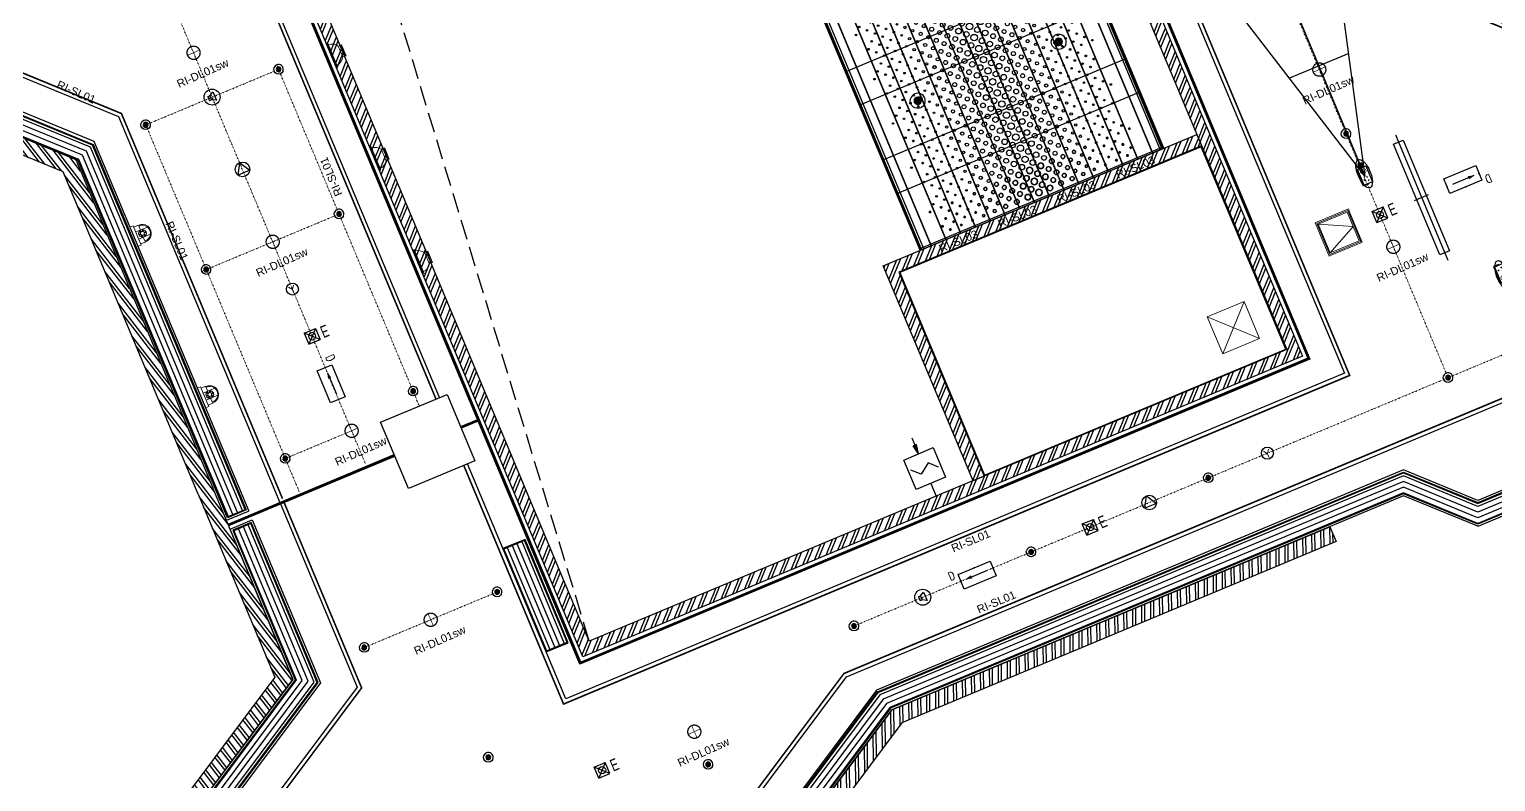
# Model space of a CAD drawing. Header units: millimetres. Extents: x 712803 to 922331, y -1382701 to -1225629.
# Drawn here: x 776381 to 794708, y -1290964 to -1281558 of the extents above; entities that cross this region are included whole.
import ezdxf
from ezdxf.enums import TextEntityAlignment as Align

# ---------------------------------------------------------------- set-up
doc = ezdxf.new("R2010")
doc.units = ezdxf.units.MM
doc.header["$LTSCALE"] = 10
doc.header["$MEASUREMENT"] = 0
for name, pattern in [('ACAD_ISO05W100', [33, 24, -3, 0, -3, 0, -3]), ('ACAD_ISO07W100', [3, 0, -3]), ('CENTER', [50.8, 31.75, -6.35, 6.35, -6.35]), ('DASH', [0.35, 0.25, -0.1])]:
    doc.linetypes.add(name, pattern=pattern)
for name, color, linetype in [('I —平顶—音响设备', 144, 'Continuous'), ('I—平面—消防指示灯、报警器', 10, 'Continuous'), ('I—平顶-投影仪、监控', 62, 'Continuous'), ('I—平顶—喷淋', 21, 'Continuous'), ('I—平顶—填充01(线状)', 8, 'Continuous'), ('I—平顶—暖通', 144, 'Continuous'), ('I—平顶—检修口', 144, 'Continuous'), ('I—平顶—消防指示灯', 62, 'Continuous'), ('I—平顶—消防设施', 10, 'Continuous'), ('I—平顶—灯具', 62, 'Continuous'), ('I—平顶—烟感', 144, 'Continuous'), ('I—平顶—设备定位尺寸标注', 232, 'Continuous'), ('I—平顶—造型', 122, 'Continuous'), ('K-C-CLG', 2, 'Continuous'), ('TSC_lighting', 52, 'Continuous')]:
    doc.layers.add(name, color=color, linetype=linetype)
doc.layers.add('检\\M+18F43\\M+18CFB', color=7, linetype='Continuous', lineweight=0)
doc.layers.add('风口', color=7, linetype='Continuous', lineweight=20)
doc.styles.add('_TEL_DIM', font='SIMPLEX', dxfattribs={"width": 0.8, "height": 3.5, "bigfont": 'HZTXT'})
doc.styles.add('ARIAL', font='arial.ttf')
doc.styles.add('hz', font='Microsoft YaHei.ttf', dxfattribs={"width": 0.8, "height": 5})
doc.styles.add('平顶图图例(客房区A2）$0$HZDX', font='ROMANS.shx', dxfattribs={"width": 0.8, "bigfont": 'hztxt.shx'})
doc.styles.add('平顶图图例(客房区A2）$0$XD2008', font='SIMYOU.TTF', dxfattribs={"width": 0.7})

# ---------------------------------------------------------------- blocks, each defined once
blk = doc.blocks.new('RI-DL01sw')
at = {"layer": 'TSC_lighting', "const_width": 16.5}
blk.add_lwpolyline([(82, 0, 0.414214), (0, 82, 0.414214), (-83, 0, 0.414214), (0, -83, 0.414214)], format="xyb", close=True, dxfattribs=at)
at = {"layer": 'TSC_lighting', "const_width": 8.25}
for points in [[(82, 0), (-83, 0)], [(0, -83), (0, 82)]]:
    blk.add_lwpolyline(points, dxfattribs=at)
at = {"layer": 'TSC_lighting', "style": 'ARIAL'}
blk.add_text('RI-DL01sw', height=100, dxfattribs=at).set_placement((0, -280), align=Align.MIDDLE_CENTER)
blk.add_text('RI-DL01sw', height=100, dxfattribs=at).set_placement((0, -280), align=Align.MIDDLE_CENTER)
blk = doc.blocks.new('背景音乐广播')
at = {"extrusion": (-0.142132, 0.122044, 0.982295)}
for p, q in [((-48, 26, -10), (-47, -30, -3)), ((-48, 26, -10), (-20, 26, -6)), ((-20, 26, -6), (33, 56, -2)), ((-20, 26, -6), (-20, -29, 1)), ((33, 56, -2), (34, -58, 12)), ((-20, -29, 1), (-47, -30, -3)), ((34, -58, 12), (-20, -29, 1))]:
    blk.add_line(p, q, dxfattribs=at)
blk.add_circle((0, 0), 100)
at = {"color": 7, "extrusion": (-0.142132, 0.122044, 0.982295), "style": '_TEL_DIM', "flags": 1}
blk.add_attdef('A', text='', height=0.004, rotation=131.612, dxfattribs=at).set_placement((0, 0), align=Align.MIDDLE_CENTER)
blk = doc.blocks.new('应急照明灯')
at = {"ltscale": 250}
for p, q in [((-150, -150), (-150, 150)), ((-150, 150), (150, 150)), ((150, 150), (-150, -150)), ((150, -150), (-150, 150)), ((150, -150), (150, 150)), ((-150, -150), (150, -150))]:
    blk.add_line(p, q, dxfattribs=at)
blk.add_circle((0, 0), 90, dxfattribs=at)
at = {"style": '平顶图图例(客房区A2）$0$XD2008', "width": 0.7}
blk.add_text('E', height=300, dxfattribs=at).set_placement((338, -143), align=Align.CENTER)
blk = doc.blocks.new('平顶图图例(客房区A2）$0$烟感')
at = {"layer": 'I—平顶—烟感', "linetype": 'Continuous'}
blk.add_circle((0, 0), 2.16, dxfattribs=at)
at = {"layer": 'I—平顶—烟感', "linetype": 'Continuous', "style": '平顶图图例(客房区A2）$0$HZDX'}
blk.add_text('Y', height=2.86, dxfattribs=at).set_placement((-1.14, -1.69))
blk = doc.blocks.new('吸顶扬声器')
for p, q in [((-58, -33), (0, 67)), ((0, 67), (58, -33)), ((58, -33), (-58, -33))]:
    blk.add_line(p, q)
blk.add_circle((0, 0), 67.2)
blk = doc.blocks.new('上下喷1111')
h = blk.add_hatch(color=256)
h.dxf.hatch_style = 1
edge = h.paths.add_edge_path()
edge.add_arc((0, 0), 0.5, 0, 180)
edge.add_arc((0, 0), 0.5, 180, 360)
at = {"elevation": 0}
for points in [[(-1, 0, -1), (1, 0, 0.084041)], [(-1, 0, 1), (1, 0, -0.084041)]]:
    blk.add_lwpolyline(points, format="xyb", dxfattribs=at)
blk.add_lwpolyline([(0.5, 0, 1), (-0.5, 0, 1)], format="xyb", close=True, dxfattribs=at)
blk = doc.blocks.new('SDRFEWR')
for centre, radius in [((-525, 75), 10), ((-450, 0), 10), ((-300, 0), 10), ((-225, 75), 10), ((-150, 0), 10), ((0, 150), 10), ((0, 0), 10), ((-525, -75), 10), ((-450, -150), 10), ((-375, -75), 10), ((-300, -150), 10), ((-225, -75), 10), ((-150, -150), 10), ((-75, -75), 10), ((0, -150), 10), ((-525, -225), 10), ((-525, -375), 10), ((-450, -300), 10), ((-375, -225), 10), ((-375, -375), 10), ((-300, -300), 10), ((-225, -225), 10), ((-225, -375), 10), ((-150, -300), 10), ((-75, -225), 10), ((-75, -375), 10), ((0, -300), 10), ((-525, -525), 15), ((-450, -450), 15), ((-375, -525), 15), ((-300, -450), 15), ((-225, -525), 15), ((-150, -450), 15), ((-75, -525), 15), ((0, -450), 15), ((-525, -675), 20), ((-450, -750), 25), ((-450, -600), 20), ((-375, -675), 20), ((-300, -750), 25), ((-300, -600), 20), ((-225, -675), 20), ((-150, -750), 25), ((-150, -600), 20), ((-75, -675), 20), ((0, -750), 25), ((0, -600), 20), ((-525, -825), 25), ((-450, -900), 30), ((-375, -825), 25), ((-300, -900), 30), ((-225, -825), 25), ((-150, -900), 30), ((-75, -825), 25), ((0, -900), 30), ((-525, -1125), 35), ((-525, -975), 30), ((-450, -1050), 35), ((-375, -1125), 35), ((-375, -975), 30), ((-300, -1050), 35), ((-225, -1125), 35), ((-225, -975), 30), ((-150, -1050), 35), ((-75, -1125), 35), ((-75, -975), 30), ((0, -1050), 35), ((-525, -1275), 35), ((-450, -1200), 40.2), ((-375, -1275), 35), ((-300, -1200), 40.2), ((-225, -1275), 35), ((-150, -1200), 40.2), ((-75, -1275), 35), ((0, -1200), 40.2), ((-525, -1425), 30), ((-450, -1350), 35), ((-375, -1425), 30), ((-300, -1350), 35), ((-225, -1425), 30), ((-150, -1350), 35), ((-75, -1425), 30), ((0, -1350), 35), ((-525, -1575), 25), ((-450, -1500), 30), ((-450, -1650), 25), ((-375, -1575), 25), ((-300, -1500), 30), ((-300, -1650), 25), ((-225, -1575), 25), ((-150, -1500), 30), ((-150, -1650), 25), ((-75, -1575), 25), ((0, -1500), 30), ((0, -1650), 25), ((-525, -1725), 20), ((-450, -1800), 20), ((-375, -1725), 20), ((-300, -1800), 20), ((-225, -1725), 20), ((-150, -1800), 20), ((-75, -1725), 20), ((0, -1800), 20), ((-525, -1875), 15), ((-525, -2025), 10), ((-450, -1950), 15), ((-375, -1875), 15), ((-375, -2025), 10), ((-300, -1950), 15), ((-225, -1875), 15), ((-225, -2025), 10), ((-150, -1950), 15), ((-75, -1875), 15), ((-75, -2025), 10), ((0, -1950), 15), ((-525, -2175), 10), ((-450, -2100), 10), ((-375, -2175), 10), ((-300, -2100), 10), ((-225, -2175), 10), ((-150, -2100), 10), ((-75, -2175), 10), ((0, -2100), 10), ((-525, -2325), 10), ((-450, -2250), 10), ((-375, -2325), 10), ((-300, -2250), 10), ((-225, -2325), 10), ((-150, -2250), 10), ((-75, -2325), 10), ((0, -2250), 10), ((-525, -2475), 10), ((-450, -2400), 10), ((-300, -2400), 10), ((-225, -2475), 10), ((-150, -2400), 10), ((0, -2400), 10), ((0, -2550), 10)]:
    blk.add_circle(centre, radius)
blk = doc.blocks.new('扶梯底部填充')
for p, q in [((-10366, 1650), (20, 1650, 0)), ((-10366, 1630), (20, 1630, 0)), ((20, -1630, 0), (-10366, -1630)), ((20, -1650, 0), (-10366, -1650))]:
    blk.add_line(p, q)
for points in [[(-10346, 1630), (-10346, -1630)], [(-9600, 1630), (-9600, -1630)], [(-8400, 1630), (-8400, -1630)], [(-7200, 1630), (-7200, -1630)], [(-7200, 1630), (-7200, -1630)], [(-7200, 1630), (-7200, -1630)], [(-6000, 1630), (-6000, -1630)], [(-4800, 1630), (-4800, -1630)], [(-3600, 1630), (-3600, -1630)], [(-2400, 1630), (-2400, -1630)], [(-1200, 1630), (-1200, -1630)], [(0, 1630), (0, -1630)]]:
    blk.add_lwpolyline(points)
for centre, radius in [((-10198, 1275, 0), 10), ((-9973, 1350, 0), 10), ((-373, 1350, 0), 10), ((-148, 1275, 0), 10), ((-10273, 1200, 0), 10), ((-10198, 1125, 0), 10), ((-10123, 1200, 0), 10), ((-10048, 1125, 0), 10), ((-9973, 1200, 0), 10), ((-373, 1200, 0), 10), ((-298, 1125, 0), 10), ((-223, 1200, 0), 10), ((-148, 1125, 0), 10), ((-73, 1200, 0), 10), ((-10273, 1050, 0), 10), ((-10198, 975, 0), 10), ((-10123, 1050, 0), 10), ((-10048, 975, 0), 10), ((-9973, 1050, 0), 10), ((-373, 1050, 0), 10), ((-298, 975, 0), 10), ((-223, 1050, 0), 10), ((-148, 975, 0), 10), ((-73, 1050, 0), 10), ((-10273, 750, 0), 15), ((-10273, 900, 0), 10), ((-10198, 825, 0), 10), ((-10123, 750, 0), 15), ((-10123, 900, 0), 10), ((-10048, 825, 0), 10), ((-9973, 750, 0), 15), ((-9973, 900, 0), 10), ((-373, 750, 0), 15), ((-373, 900, 0), 10), ((-298, 825, 0), 10), ((-223, 750, 0), 15), ((-223, 900, 0), 10), ((-148, 825, 0), 10), ((-73, 750, 0), 15), ((-73, 900, 0), 10), ((-10273, 600, 0), 20), ((-10198, 675, 0), 15), ((-10123, 600, 0), 20), ((-10048, 675, 0), 15), ((-9973, 600, 0), 20), ((-373, 600, 0), 20), ((-298, 675, 0), 15), ((-223, 600, 0), 20), ((-148, 675, 0), 15), ((-73, 600, 0), 20), ((-10273, 450, 0), 25), ((-10198, 375, 0), 25), ((-10198, 525, 0), 20), ((-10123, 450, 0), 25), ((-10048, 375, 0), 25), ((-10048, 525, 0), 20), ((-9973, 450, 0), 25), ((-373, 450, 0), 25), ((-298, 375, 0), 25), ((-298, 525, 0), 20), ((-223, 450, 0), 25), ((-148, 375, 0), 25), ((-148, 525, 0), 20), ((-73, 450, 0), 25), ((-10273, 150, 0), 35), ((-10273, 300, 0), 30), ((-10198, 225, 0), 30), ((-10123, 150, 0), 35), ((-10123, 300, 0), 30), ((-10048, 225, 0), 30), ((-9973, 150, 0), 35), ((-9973, 300, 0), 30), ((-373, 150, 0), 35), ((-373, 300, 0), 30), ((-298, 225, 0), 30), ((-223, 150, 0), 35), ((-223, 300, 0), 30), ((-148, 225, 0), 30), ((-73, 150, 0), 35), ((-73, 300, 0), 30), ((-10273, 0, 0), 40.2), ((-10198, 75, 0), 35), ((-10123, 0, 0), 40.2), ((-10048, 75, 0), 35), ((-9973, 0, 0), 40.2), ((-373, 0, 0), 40.2), ((-298, 75, 0), 35), ((-223, 0, 0), 40.2), ((-148, 75, 0), 35), ((-73, 0, 0), 40.2), ((-10273, -150, 0), 35), ((-10198, -75, 0), 35), ((-10123, -150, 0), 35), ((-10048, -75, 0), 35), ((-9973, -150, 0), 35), ((-373, -150, 0), 35), ((-298, -75, 0), 35), ((-223, -150, 0), 35), ((-148, -75, 0), 35), ((-73, -150, 0), 35), ((-10273, -300, 0), 30), ((-10198, -225, 0), 30), ((-10198, -375, 0), 25), ((-10123, -300, 0), 30), ((-10048, -225, 0), 30), ((-10048, -375, 0), 25), ((-9973, -300, 0), 30), ((-373, -300, 0), 30), ((-298, -225, 0), 30), ((-298, -375, 0), 25), ((-223, -300, 0), 30), ((-148, -225, 0), 30), ((-148, -375, 0), 25), ((-73, -300, 0), 30), ((-10273, -450, 0), 25), ((-10198, -525, 0), 20), ((-10123, -450, 0), 25), ((-10048, -525, 0), 20), ((-9973, -450, 0), 25), ((-373, -450, 0), 25), ((-298, -525, 0), 20), ((-223, -450, 0), 25), ((-148, -525, 0), 20), ((-73, -450, 0), 25), ((-10273, -600, 0), 20), ((-10198, -675, 0), 15), ((-10123, -600, 0), 20), ((-10048, -675, 0), 15), ((-9973, -600, 0), 20), ((-373, -600, 0), 20), ((-298, -675, 0), 15), ((-223, -600, 0), 20), ((-148, -675, 0), 15), ((-73, -600, 0), 20), ((-10273, -750, 0), 15), ((-10273, -900, 0), 10), ((-10198, -825, 0), 10), ((-10123, -750, 0), 15), ((-10123, -900, 0), 10), ((-10048, -825, 0), 10), ((-9973, -750, 0), 15), ((-9973, -900, 0), 10), ((-373, -750, 0), 15), ((-373, -900, 0), 10), ((-298, -825, 0), 10), ((-223, -750, 0), 15), ((-223, -900, 0), 10), ((-148, -825, 0), 10), ((-73, -750, 0), 15), ((-73, -900, 0), 10), ((-10273, -1050, 0), 10), ((-10198, -975, 0), 10), ((-10123, -1050, 0), 10), ((-10048, -975, 0), 10), ((-9973, -1050, 0), 10), ((-373, -1050, 0), 10), ((-298, -975, 0), 10), ((-223, -1050, 0), 10), ((-148, -975, 0), 10), ((-73, -1050, 0), 10), ((-10273, -1200, 0), 10), ((-10198, -1125, 0), 10), ((-10198, -1275, 0), 10), ((-10123, -1200, 0), 10), ((-10048, -1125, 0), 10), ((-9973, -1200, 0), 10), ((-373, -1200, 0), 10), ((-298, -1125, 0), 10), ((-223, -1200, 0), 10), ((-148, -1125, 0), 10), ((-148, -1275, 0), 10), ((-73, -1200, 0), 10), ((-9973, -1350, 0), 10), ((-373, -1350, 0), 10)]:
    blk.add_circle(centre, radius)
for p in [(-9373, 1200, 0), (-8773, 1200, 0), (-8173, 1200, 0), (-7573, 1200, 0), (-6973, 1200, 0), (-6373, 1200, 0), (-5773, 1200, 0), (-5173, 1200, 0)]:
    blk.add_blockref('SDRFEWR', p)
at = {"xscale": -0.9999999999999998}
for p in [(-5173, 1200, 0), (-4573, 1200, 0), (-3973, 1200, 0), (-3373, 1200, 0), (-2773, 1200, 0), (-2173, 1200, 0), (-1573, 1200, 0), (-973, 1200, 0)]:
    blk.add_blockref('SDRFEWR', p, dxfattribs=at)
blk = doc.blocks.new('A$Cd42e4ebf')
at = {"lineweight": 0}
for p, q in [((8.81, 7.37), (0, 7.37)), ((0, 7.37), (0, 5.88)), ((8.81, 5.88), (8.81, 7.37)), ((0.59, 5.88), (0.59, 3.81)), ((8.21, 3.81), (8.21, 5.88))]:
    blk.add_line(p, q, dxfattribs=at)
for points in [[(8.81, 5.88), (0, 5.88)], [(0.59, 3.81), (2.79, 3.81)], [(2.79, 5.88), (2.79, 0.56)], [(6.01, 5.88), (6.01, 0.56)], [(8.21, 3.81), (6.01, 3.81)]]:
    blk.add_lwpolyline(points, dxfattribs=at)
for centre, radius in [((4.4, 3.56), 1.65), ((3.34, 2.96), 0.271), ((3.34, 4.19), 0.257), ((4.4, 3.56), 0.804), ((4.4, 4.78), 0.254), ((4.4, 2.35), 0.255), ((5.44, 2.94), 0.269), ((5.46, 4.15), 0.254)]:
    blk.add_circle(centre, radius, dxfattribs=at)
for radius, start, end in [(3.73, 176.09951, 3.90049), (3.4, 175.71085, 4.28915)]:
    blk.add_arc((4.4, 3.56), radius, start, end, dxfattribs=at)
blk = doc.blocks.new('*U1485')
for p, q in [((-100, 81), (152, 81)), ((-100, 15), (-100, 81)), ((-90, 15), (-100, 15)), ((122, 18), (182, 18)), ((122, 5), (182, 5)), ((152, 38), (152, 81))]:
    blk.add_line(p, q)
for points in [[(-90, 71), (122, 71), (122, -41), (-90, -41)], [(122, 38), (182, 38), (182, -8), (122, -8)]]:
    blk.add_lwpolyline(points, close=True)
at = {"const_width": 5.69}
for points in [[(-33, 38, -1), (-28, 38, -1)], [(-56, -8, -1), (-50, -8, -1)], [(-5, -8, 1), (-11, -8, 1)]]:
    blk.add_lwpolyline(points, format="xyb", close=True, dxfattribs=at)
for centre in [(-31, 38), (-53, -8), (-8, -8)]:
    blk.add_arc(centre, 5.69, 0, 180)
blk.add_ellipse((41, 15), major_axis=(-189, 0), ratio=0.414634)
blk.add_point((41, 15))
at = {"layer": 'Defpoints', "color": 6, "linetype": 'ByBlock'}
for p, q in [((0, 0), (2415, 647)), ((1507, -404), (1502, 402)), ((0, 0), (2500, 0)), ((0, 0), (2415, -647))]:
    blk.add_line(p, q, dxfattribs=at)
at = {"style": 'hz', "width": 0.8}
for s, p in [('C', (66, 15)), ('R', (209, -87))]:
    blk.add_text(s, height=79.2, dxfattribs=at).set_placement(p, align=Align.MIDDLE)
blk = doc.blocks.new('SH9-室内半球1080P')
for p, q in [((93, 213), (345, 213)), ((93, 147), (93, 213)), ((345, 170), (345, 213)), ((103, 147), (93, 147)), ((316, 150), (375, 150)), ((316, 137), (375, 137))]:
    blk.add_line(p, q)
for points in [[(103, 203), (316, 203), (316, 90), (103, 90)], [(316, 170), (375, 170), (375, 123), (316, 123)]]:
    blk.add_lwpolyline(points, close=True)
at = {"const_width": 5.69}
for points in [[(137, 124, -1), (143, 124, -1)], [(160, 169, -1), (166, 169, -1)], [(189, 124, 1), (183, 124, 1)]]:
    blk.add_lwpolyline(points, format="xyb", close=True, dxfattribs=at)
for centre in [(140, 124), (163, 169), (186, 124)]:
    blk.add_arc(centre, 5.69, 0, 180)
blk.add_ellipse((234, 147), major_axis=(-189, 0), ratio=0.414634)
at = {"layer": 'Defpoints', "linetype": 'ByBlock'}
for p, q in [((197, 147), (2611, 794)), ((1697, -255), (1697, 549)), ((197, 147), (2697, 147)), ((197, 147), (2611, -500))]:
    blk.add_line(p, q, dxfattribs=at)
at = {"style": 'hz', "width": 0.8}
blk.add_text('C', height=79.2, dxfattribs=at).set_placement((259, 146), align=Align.MIDDLE)
blk = doc.blocks.new('Ceiling Banner')
blk.add_line((626292, -1317851), (626292, -1317663))
blk.add_lwpolyline([(625542, -1317692), (627042, -1317692), (627042, -1317822), (625542, -1317822)], close=True)
blk.add_lwpolyline([(625444, -1317757), (627139, -1317757)])
blk = doc.blocks.new('0.001111.')
for p, q in [((-234, 0), (165, 166)), ((-133, -56), (133, 56)), ((165, 166), (241, -16)), ((-158, -183), (-234, 0)), ((241, -16), (-158, -183))]:
    blk.add_line(p, q)
for p in [(-35, 83), (199, 83), (-199, -83)]:
    blk.add_point(p)
blk.add_solid([(-75, -8), (-146, -61), (-58, -48)])
at = {"style": '_TEL_DIM', "width": 0.8}
blk.add_attdef('D', (-333, -82), '', height=106, rotation=22.686, dxfattribs=at)
at = {"style": '_TEL_DIM', "flags": 1}
blk.add_attdef('A', text='', height=0.006, rotation=202.686, dxfattribs=at).set_placement((-35, 83), align=Align.MIDDLE_CENTER)
blk = doc.blocks.new('BLK20230516150645_01179')
at = {"layer": '检\\M+18F43\\M+18CFB'}
for p, q in [((125591, 219783), (125591, 219813)), ((125591, 219813), (125621, 219813)), ((125591, 219393), (125591, 219783)), ((125621, 219813), (126011, 219813)), ((125621, 219783), (125621, 219393)), ((126011, 219783), (125621, 219783)), ((126011, 219813), (126041, 219813)), ((126011, 219393), (126011, 219783)), ((126041, 219813), (126041, 219783)), ((126041, 219783), (126041, 219393)), ((125591, 219363), (125591, 219393)), ((125621, 219393), (126011, 219393)), ((126041, 219393), (126041, 219363)), ((125621, 219363), (125591, 219363)), ((126011, 219363), (125621, 219363)), ((126041, 219363), (126011, 219363))]:
    blk.add_line(p, q, dxfattribs=at)
at = {"layer": '检\\M+18F43\\M+18CFB', "flags": 128}
for points in [[(126026, 219378), (126026, 219798), (125606, 219798), (125606, 219378), (126026, 219378)], [(125606, 219378), (126026, 219378), (126026, 219798), (125606, 219798), (125606, 219378)], [(125621, 219783), (126011, 219588), (125621, 219393)]]:
    blk.add_lwpolyline(points, dxfattribs=at)
blk = doc.blocks.new('光束感烟探测器(接收部分)')
blk.add_hatch(color=256).paths.add_polyline_path([(0, 200), (-117, 176), (-117, 224)])
for p, q in [((249, 368), (151, 267)), ((-218, 200), (0, 200)), ((0, 200), (-117, 224)), ((-117, 224), (-117, 176)), ((0, 200), (-117, 176)), ((151, 267), (249, 133)), ((400, 200), (574, 200)), ((249, 133), (151, 32))]:
    blk.add_line(p, q)
blk.add_lwpolyline([(0, 400), (400, 400), (400, 0), (0, 0)], close=True)
blk = doc.blocks.new('BLK20230815145859_00324')
at = {"layer": '风口'}
for p, q in [((35190, 112531), (35200, 112531)), ((35190, 112209), (35190, 112531)), ((35200, 112209), (35200, 112531)), ((35200, 112232), (35200, 112507)), ((35307, 112297), (35307, 112442)), ((35307, 112442), (35346, 112442)), ((35307, 112297), (35307, 112442)), ((35346, 112445), (35351, 112445)), ((35346, 112295), (35346, 112445)), ((35346, 112297), (35346, 112442)), ((35351, 112295), (35351, 112445)), ((35190, 112209), (35200, 112209)), ((35307, 112297), (35346, 112297)), ((35346, 112295), (35351, 112295))]:
    blk.add_line(p, q, dxfattribs=at)
for centre, start, end in [((35200, 112387), 27.4446, 90), ((35200, 112353), 270, 332.5554)]:
    blk.add_arc(centre, 121, start, end, dxfattribs=at)
blk = doc.blocks.new('BLK20230815145859_00434')
at = {"layer": '风口'}
for p, q in [((35190, 111131), (35200, 111131)), ((35190, 110809), (35190, 111131)), ((35200, 110809), (35200, 111131)), ((35200, 110832), (35200, 111107)), ((35307, 110897), (35307, 111042)), ((35307, 111042), (35346, 111042)), ((35307, 110897), (35307, 111042)), ((35307, 110897), (35346, 110897)), ((35346, 111045), (35351, 111045)), ((35346, 110895), (35346, 111045)), ((35346, 110897), (35346, 111042)), ((35346, 110895), (35351, 110895)), ((35351, 110895), (35351, 111045)), ((35190, 110809), (35200, 110809))]:
    blk.add_line(p, q, dxfattribs=at)
for centre, start, end in [((35200, 110987), 27.4446, 90), ((35200, 110953), 270, 332.5554)]:
    blk.add_arc(centre, 121, start, end, dxfattribs=at)
blk = doc.blocks.new('BLK20230815145859_01046')
at = {"layer": '风口'}
for p, q in [((35190, 113931), (35200, 113931)), ((35190, 113609), (35190, 113931)), ((35200, 113609), (35200, 113931)), ((35200, 113632), (35200, 113907)), ((35307, 113697), (35307, 113842)), ((35307, 113842), (35346, 113842)), ((35307, 113697), (35307, 113842)), ((35346, 113845), (35351, 113845)), ((35346, 113695), (35346, 113845)), ((35346, 113697), (35346, 113842)), ((35351, 113695), (35351, 113845)), ((35307, 113697), (35346, 113697)), ((35346, 113695), (35351, 113695)), ((35190, 113609), (35200, 113609))]:
    blk.add_line(p, q, dxfattribs=at)
for centre, start, end in [((35200, 113787), 27.4446, 90), ((35200, 113753), 270, 332.5554)]:
    blk.add_arc(centre, 121, start, end, dxfattribs=at)

msp = doc.modelspace()

# ---------------------------------------------------------------- hatches: boundary and pattern name
at = {"layer": 'I—平顶—填充01(线状)'}
h = msp.add_hatch(dxfattribs=at)
h.set_pattern_fill('ANSI32', color=256, scale=300, angle=23)
h.paths.add_polyline_path([(777324, -1274722.6), (786042, -1271077.7), (792098, -1285562.7), (783380, -1289207.6)], flags=16)
h.paths.add_polyline_path([(786122.6, -1270881.5), (792294.3, -1285643.2), (783299.4, -1289403.9), (777127.7, -1274642.1)])
h = msp.add_hatch(dxfattribs=at)
h.set_pattern_fill('ANSI32', color=256, scale=300, angle=23)
h.paths.add_polyline_path([(782259.4, -1272659.2), (783127.3, -1274735.1), (786909.9, -1273153.6), (786967.8, -1273292), (783046.7, -1274931.3), (782121, -1272717)])
h.paths.add_polyline_path([(788176.9, -1287202.1), (787052.9, -1284513.6), (790974, -1282874.2), (791031.9, -1283012.6), (787249.1, -1284594.1), (788315.3, -1287144.2)])
h = msp.add_hatch(dxfattribs=at)
h.set_pattern_fill('ANSI32', color=256, scale=300, angle=60)
h.set_pattern_definition([(127.69066, (778957.56, -1301109.88), (-89.02386, -68.7823), []), (127.69066, (778964.31, -1301057.28), (-89.02386, -68.7823), [])])
h.paths.add_polyline_path([(776827.9, -1293163.6), (776988.1, -1293283.3), (779677.2, -1289685.3), (778675.9, -1287290.3), (778491.4, -1287367.4), (779448.7, -1289657.1)])
h.paths.add_polyline_path([(774648.8, -1283476.1), (774571.7, -1283291.6), (775881.9, -1282744), (776960.2, -1283186.6), (778675.9, -1287290.3), (778491.4, -1287367.4), (776805.6, -1283341), (775882.6, -1282960.5)])
h = msp.add_hatch(dxfattribs=at)
h.set_pattern_fill('ANSI32', color=256, scale=300, angle=23)
h.set_pattern_definition([(90.69066, (778957.56, -1301109.88), (-112.4918, -1.3561), []), (90.69066, (778994.6, -1301071.94), (-112.4918, -1.3561), [])])
h.paths.add_polyline_path([(786876.2, -1303456.7), (786691.6, -1303533.9), (783248.6, -1295298.6), (787159.3, -1290066.3), (792635.7, -1287776.6), (792712.8, -1287961.1), (787286.8, -1290229.7), (783477.2, -1295326.9)])

# ---------------------------------------------------------------- linework, layer by layer
at = {"layer": 'I—平顶—填充01(线状)', "linetype": 'DASH', "ltscale": 100}
msp.add_line((783380, -1289207.6), (779338.2, -1275919.7), dxfattribs=at)
at = {"layer": 'I—平顶—暖通'}
for points in [[(810324.6, -1280354.1), (808973.3, -1280918.9), (807519.5, -1280322.3), (798209, -1284214.9), (797231.2, -1286597.8), (794487.1, -1287745.1), (793558.2, -1287363.9), (787143.4, -1290045.8), (783220.1, -1295295.1), (786716.8, -1303658.8), (790525.9, -1312769.6), (790295.3, -1312866.1), (786486.1, -1303755.3), (782934.3, -1295259.8), (786983.9, -1289841.5), (793557.3, -1287093.2), (794486.3, -1287474.4), (797039.2, -1286407.1), (798017, -1284024.2), (807518.6, -1280051.7), (808972.4, -1280648.3), (810228.1, -1280123.4)], [(810311.5, -1280348.7), (808973.2, -1280908.1), (807519.5, -1280311.5), (798201.4, -1284207.3), (797223.5, -1286590.2), (794487.1, -1287734.2), (793558.2, -1287353.1), (787137, -1290037.7), (783208.6, -1295293.7), (786707.6, -1303662.7), (790512.8, -1312764.3), (790300.6, -1312853), (786485.8, -1303754.4), (782945.7, -1295261.2), (786990.3, -1289849.7), (793557.4, -1287104.1), (794486.3, -1287485.3), (797046.9, -1286414.7), (798024.7, -1284031.8), (807518.7, -1280062.5), (808972.4, -1280659.1), (810222.8, -1280136.5)], [(773575.6, -1283436.9), (775890.6, -1282469.6), (777179.7, -1282998.7), (779089.8, -1287567.1), (778859.1, -1287663.5), (776989, -1283190.6), (775891.5, -1282740.2), (773672, -1283667.6)], [(773677.4, -1283654.5), (775891.5, -1282729.3), (776996.6, -1283182.9), (778864.4, -1287650.5), (779076.7, -1287561.7), (777172.1, -1283006.3), (775890.7, -1282480.4), (773588.7, -1283442.3)]]:
    msp.add_lwpolyline(points, close=True, dxfattribs=at)
for points in [[(810236.3, -1280168.8), (808972.5, -1280697), (807518.8, -1280100.4), (798051.6, -1284058.5), (797073.8, -1286441.4), (794486.4, -1287523.2), (793557.5, -1287142), (787012.6, -1289878.3), (782985.7, -1295266.1), (786527.7, -1303737.9), (790332.9, -1312839.5)], [(810261.4, -1280228.7), (808972.8, -1280767.4), (807519, -1280170.8), (798101.5, -1284108.1), (797123.7, -1286491), (794486.6, -1287593.5), (793557.7, -1287212.3), (787054.1, -1289931.4), (783060, -1295275.3), (786587.6, -1303712.8), (790392.9, -1312814.4)], [(810286.4, -1280288.7), (808973, -1280837.7), (807519.2, -1280241.2), (798151.4, -1284157.7), (797173.6, -1286540.6), (794486.9, -1287663.9), (793558, -1287282.7), (787095.5, -1289984.5), (783134.3, -1295284.5), (786647.6, -1303687.7), (790452.9, -1312789.3)], [(779044.3, -1287575.2), (777145.4, -1283033.2), (775890.8, -1282518.3), (773602.2, -1283474.6)], [(778984.4, -1287600.3), (777095.8, -1283083.1), (775891, -1282588.6), (773627.3, -1283534.5)], [(778924.4, -1287625.4), (777046.2, -1283133), (775891.2, -1282659), (773652.3, -1283594.5)], [(782917.4, -1288749.8), (782576.5, -1287934.2), (782299.8, -1288049.9), (782839.7, -1289341.6), (783116.4, -1289225.9), (782917.4, -1288749.8)], [(782908.1, -1288753.7), (782571.2, -1287947.3), (782312.9, -1288055.3), (782845, -1289328.5), (783103.3, -1289220.6), (782908.1, -1288753.7)], [(782355, -1288037.7), (782887.2, -1289310.9)], [(782415, -1288012.6), (782947.1, -1289285.9)], [(782474.9, -1287987.5), (783007.1, -1289260.8)], [(782534.9, -1287962.5), (783067.1, -1289235.7)]]:
    msp.add_lwpolyline(points, dxfattribs=at)
at = {"layer": 'I—平顶—暖通', "elevation": 0}
for points in [[(778923.7, -1287820.8), (779704.9, -1289689.2), (776417.1, -1294088.2), (785164.7, -1315011.1), (785395.3, -1314914.7), (776702.8, -1294123.5), (779990.6, -1289724.5), (779154.4, -1287724.3)], [(778936.8, -1287826.1), (779716.3, -1289690.6), (776428.5, -1294089.6), (785170, -1314998), (785382.2, -1314909.3), (776691.4, -1294122.1), (779979.2, -1289723.1), (779149, -1287737.4)]]:
    msp.add_lwpolyline(points, close=True, dxfattribs=at)
for points in [[(785230, -1314972.9), (776502.8, -1294098.8), (779790.6, -1289699.8), (778996.8, -1287801)], [(785290, -1314947.9), (776577.1, -1294108), (779864.9, -1289709), (779056.8, -1287776)], [(785349.9, -1314922.8), (776651.4, -1294117.2), (779939.2, -1289718.1), (779116.7, -1287750.9)]]:
    msp.add_lwpolyline(points, dxfattribs=at)
at = {"layer": 'I—平顶—检修口', "linetype": 'Continuous', "lineweight": 0}
for p, q in [((791565.6, -1284961.6), (791297.1, -1285615.7)), ((791104.3, -1285154.4), (791758.4, -1285422.9))]:
    msp.add_line(p, q, dxfattribs=at)
msp.add_lwpolyline([(791104.3, -1285154.4), (791565.6, -1284961.6), (791758.4, -1285422.9), (791297.1, -1285615.7)], close=True, dxfattribs=at)
at = {"layer": 'I—平顶—消防设施', "linetype": 'CENTER', "ltscale": 0.05, "const_width": 20}
msp.add_lwpolyline([(777049.2, -1274609.9), (786154.8, -1270803), (792372.8, -1285675.4), (783267.2, -1289482.4)], close=True, dxfattribs=at)
at = {"layer": 'I—平顶—消防设施', "linetype": 'ACAD_ISO05W100', "ltscale": 0.05, "const_width": 20, "elevation": 0}
for points in [[(781987.6, -1286447.7), (781775, -1286536.6)], [(780944.6, -1286883.7), (778868.8, -1287751.6)]]:
    msp.add_lwpolyline(points, dxfattribs=at)
at = {"layer": 'I—平顶—设备定位尺寸标注', "color": 8, "linetype": 'ACAD_ISO07W100', "ltscale": 0.02}
for p, q in [((777790.5, -1282771.2), (779451.3, -1282076.8)), ((778546.8, -1284580, 0), (780207.5, -1283885.6, 0)), ((786687.9, -1289016.9), (796373.2, -1284967.6)), ((779534.6, -1286942.3, 0), (780365, -1286595.1, 0)), ((780522.4, -1289304.7, 0), (782183.1, -1288610.3))]:
    msp.add_line(p, q, dxfattribs=at)
at = {"layer": 'I—平顶—设备定位尺寸标注', "color": 8, "linetype": 'ACAD_ISO07W100', "ltscale": 0.02, "elevation": 0}
for points in [[(794094.5, -1285866), (790039.2, -1276162.3)], [(780583.2, -1286991.4), (776984.3, -1278382.5)], [(781255.5, -1286266), (779473.1, -1282002.7)]]:
    msp.add_lwpolyline(points, dxfattribs=at)
at = {"layer": 'I—平顶—设备定位尺寸标注', "color": 8, "linetype": 'ACAD_ISO07W100', "ltscale": 0.02}
msp.add_lwpolyline([(777835.8, -1282752.2), (779753, -1287338.6)], dxfattribs=at)
at = {"layer": 'I—平顶—造型'}
msp.add_line((777189.1, -1282956.2), (779122.5, -1287580.5, 0), dxfattribs=at)
for points in [[(786160.2, -1270789.9), (792385.8, -1285680.8), (783261.8, -1289495.4), (777036.1, -1274604.5)], [(786149.4, -1270816), (792359.7, -1285670.1), (783272.6, -1289469.3), (777062.3, -1274615.2)], [(786149.4, -1270816), (792359.7, -1285670.1), (783272.6, -1289469.3), (777062.3, -1274615.2)], [(777127.7, -1274642.1), (786122.6, -1270881.5), (792294.3, -1285643.2), (783299.4, -1289403.9)], [(777324, -1274722.6), (786042, -1271077.7), (792098, -1285562.7), (783380, -1289207.6)], [(791026.5, -1283025.7), (787262.2, -1284599.5), (788320.7, -1287131.1), (792084.9, -1285557.3)], [(786876.2, -1303456.7), (786691.6, -1303533.9), (783248.6, -1295298.6), (787159.3, -1290066.3), (792635.7, -1287776.6), (792712.8, -1287961.1), (787286.8, -1290229.7), (783477.2, -1295326.9)]]:
    msp.add_lwpolyline(points, close=True, dxfattribs=at)
for points in [[(781509.5, -1286159.8), (776758.7, -1274796.4), (776098.4, -1275072.4), (775507.7, -1278456.7), (772437, -1279740.2), (773748, -1282877), (775879.5, -1281986.3), (777494.2, -1282649.1), (779510.7, -1287472.4)], [(791767.7, -1275439.7), (793809.3, -1280322.8), (794887.7, -1280765.4), (808197.2, -1275200.9), (810357.3, -1280367.5), (808973.3, -1280945.9), (807519.6, -1280349.4), (798228.2, -1284234), (797252, -1286613.1), (797253.1, -1286615.7), (794484.5, -1287773.3), (794483.4, -1287770.5), (793558.3, -1287390.9), (787159.3, -1290066.3), (783248.6, -1295298.6), (786739.9, -1303649.2), (790558.6, -1312783.1), (790281.8, -1312898.8)], [(808312.8, -1275477.8), (810241.4, -1280090.8), (808972.3, -1280621.2), (807518.5, -1280024.7), (797997.8, -1284005.1), (797020, -1286388), (794486.2, -1287447.4), (793557.2, -1287066.2), (786968, -1289821.1), (782905.7, -1295256.3), (786462.9, -1303764.5), (790281.8, -1312898.8)], [(788953.7, -1276616.1), (792817.6, -1285857.9), (783084.6, -1289927.2), (781856.7, -1286990.2)], [(773533.2, -1283400.3), (775880.8, -1282419.3), (777189.1, -1282956.2)], [(778491.4, -1287367.4), (778491.4, -1287367.4), (776805.6, -1283341), (775882.6, -1282960.5), (774648.8, -1283476.1), (774571.7, -1283291.6), (775881.9, -1282744), (776960.2, -1283186.6), (778675.9, -1287290.3)], [(788176.9, -1287202.1), (787052.9, -1284513.6), (790974, -1282874.2), (791031.9, -1283012.6), (787249.1, -1284594.1), (788315.3, -1287144.2), (788176.9, -1287202.1)]]:
    msp.add_lwpolyline(points, dxfattribs=at)
at = {"layer": 'I—平顶—造型', "elevation": 0}
for points in [[(779518.5, -1287490.8), (780477.3, -1289784.1), (777188.5, -1294183.6), (785642.7, -1314404.8), (789757.5, -1312684.4), (782447.6, -1295200.2), (786594.2, -1289652.2), (797039.4, -1285285.3), (797689.7, -1283700.4), (807516.1, -1279592.1), (808969.9, -1280188.7), (809717.1, -1279876.4), (808097.1, -1276001.5), (794889.2, -1281523.5), (793312.7, -1280876.5)], [(781983.7, -1286438.4), (781771.1, -1286527.3)], [(781991.4, -1286456.8), (781778.8, -1286545.7)], [(778864.9, -1287742.4), (780940.7, -1286874.4)], [(778864.9, -1287742.4), (780940.7, -1286874.4)], [(778872.6, -1287760.8), (780948.5, -1286892.9)], [(778491.4, -1287367.4), (779448.7, -1289657.1), (776827.9, -1293163.6), (776988.1, -1293283.3), (779677.2, -1289685.3), (778675.9, -1287290.3)], [(778891.9, -1287807), (779167.8, -1287691.6), (780019.2, -1289728), (776731.4, -1294127), (785428, -1314928.1), (785151.2, -1315043.8), (776388.5, -1294084.7), (779676.3, -1289685.7), (778884.2, -1287788.5)], [(778845.6, -1287696.2), (779122.4, -1287580.5)]]:
    msp.add_lwpolyline(points, dxfattribs=at)
msp.add_lwpolyline([(780771, -1286468.6), (781601.4, -1286121.4), (781948.6, -1286951.7), (781118.2, -1287298.9)], close=True, dxfattribs=at)
at = {"layer": 'K-C-CLG', "color": 8}
for points in [[(787515.3, -1284320.2), (785755.5, -1280111.9), (786772.4, -1278848.4), (786745.7, -1278329.6), (787265.8, -1278878.1), (787142, -1278374.7), (788106.3, -1277179.3), (790559.7, -1283047.4)], [(787561.5, -1284300.9), (785813.1, -1280120.1), (788092.5, -1277276), (790513.5, -1283066.7), (787561.5, -1284300.9)]]:
    msp.add_lwpolyline(points, dxfattribs=at)
at = {"layer": 'TSC_lighting', "linetype": 'CENTER', "ltscale": 0.01, "const_width": 20}
for points in [[(779545.3, -1287425.4), (777532.3, -1282610.7), (775879.3, -1281932.2), (773774.9, -1282811.6), (772502.4, -1279767), (775552.2, -1278492.3), (776142.8, -1275108.9), (776732.1, -1274862.5), (781463.4, -1286179.1)], [(781810.5, -1287009.4), (783058, -1289993.3), (792883.7, -1285884.8), (789000.9, -1276596.4)]]:
    msp.add_lwpolyline(points, dxfattribs=at)
at = {"layer": 'TSC_lighting', "linetype": 'CENTER', "ltscale": 0.01, "const_width": 20, "elevation": 0}
for points in [[(791064.2, -1275701.3), (793237.8, -1280899.8), (794889.4, -1281577.6), (808070.2, -1276066.9), (809651.7, -1279849.5), (808969.7, -1280134.6), (807516, -1279538), (797651.3, -1283662.3), (797001, -1285247.1), (786562.3, -1289611.3), (782390.5, -1295193.1), (789692.1, -1312657.6), (785669.5, -1314339.4), (777245.6, -1294190.6), (780534.4, -1289791.2), (779564.6, -1287471.5)], [(788020.9, -1277365.4), (790420.7, -1283105.5)], [(787878.4, -1277543.2), (790236.2, -1283182.7)], [(787735.9, -1277720.9), (790051.7, -1283259.8)], [(787593.5, -1277898.7), (789867.1, -1283337)], [(787451, -1278076.4), (789682.6, -1283414.1)], [(787308.5, -1278254.2), (789498.1, -1283491.3)], [(787166.1, -1278431.9), (789313.6, -1283568.4)], [(787023.6, -1278609.7), (789129, -1283645.6)], [(786881.2, -1278787.4), (788944.5, -1283722.7)], [(786738.7, -1278965.2), (788760, -1283799.8)], [(786596.2, -1279142.9), (788575.5, -1283877)], [(786453.8, -1279320.7), (788391, -1283954.1)], [(786311.3, -1279498.4), (788206.4, -1284031.3)], [(786168.9, -1279676.2), (788021.9, -1284108.4)], [(786026.4, -1279853.9), (787837.4, -1284185.6)], [(785883.9, -1280031.7), (787652.9, -1284262.7)]]:
    msp.add_lwpolyline(points, dxfattribs=at)

# ---------------------------------------------------------------- block references
at = {"layer": 'I —平顶—音响设备', "color": 7}
for p, rotation in [((778665.9, -1282405.2), 22.66674362676885), ((787548.2, -1288657.3, 0), 22.66674362676886)]:
    msp.add_blockref('背景音乐广播', p, dxfattribs=dict(at, rotation=rotation))
at = {"layer": 'I—平面—消防指示灯、报警器', "extrusion": (0.001958, -0.004694, 0.999987), "rotation": 292.6915081953909}
msp.add_blockref('光束感烟探测器(接收部分)', (787308, -1286920.8, 7581.6), dxfattribs=at)
at = {"layer": 'I—平顶-投影仪、监控', "zscale": 29.90098722697664}
for p, xscale, yscale, rotation in [((777842.3, -1283946.5, 0), -29.90098722697634, 29.90098722697633, 112.4843722948188), ((778683.1, -1285960.4, 0), -29.90098722697662, 29.90098722697663, 112.6992546107847)]:
    msp.add_blockref('A$Cd42e4ebf', p, dxfattribs=dict(at, xscale=xscale, yscale=yscale, rotation=rotation))
at = {"layer": 'I—平顶—喷淋', "extrusion": (7.41388e-10, -1.4776e-08, 1)}
for p, xscale, yscale, zscale, rotation in [((789247.7, -1281714.9, 0), 93.75000000000014, 93.75000000000014, 93.75000000000014, 158.1416121542645), ((779496.1, -1282058.1, 0), 60.00000000000065, 60.00000000000065, 60.00000000000065, 158.1416134251435), ((787485.5, -1282451.7, 0), 93.75000000000014, 93.75000000000014, 93.75000000000014, 158.1416121542645), ((777835.3, -1282752.4, 0), 60.00000000000065, 60.00000000000065, 60.00000000000065, 158.1416134251435), ((792838.6, -1282862.2, 0), 60.00000000000065, 60.00000000000065, 60.00000000000065, 158.1416134251435), ((780252.5, -1283866.9, 0), 60.00000000000065, 60.00000000000065, 60.00000000000065, 158.1416134251435), ((778591.7, -1284561.2, 0), 60.00000000000065, 60.00000000000065, 60.00000000000065, 158.1416134251435), ((794113.8, -1285912.2, 0), 60.00000000000065, 60.00000000000065, 60.00000000000065, 158.1416134251435), ((781178.5, -1286081.6, 0), 60.00000000000065, 60.00000000000065, 60.00000000000065, 158.1416134251435), ((779579.5, -1286923.6, 0), 60.00000000000065, 60.00000000000065, 60.00000000000065, 158.1416134251435), ((791116.4, -1287165.4, 0), 60.00000000000065, 60.00000000000065, 60.00000000000065, 158.1416134251435), ((788902.2, -1288091.1, 0), 60.00000000000065, 60.00000000000065, 60.00000000000065, 158.1416134251435), ((782228, -1288591.6, 0), 60.00000000000065, 60.00000000000065, 60.00000000000065, 158.1416134251435), ((786687.9, -1289016.9, 0), 60.00000000000065, 60.00000000000065, 60.00000000000065, 158.1416134251435), ((780567.2, -1289285.9, 0), 60.00000000000065, 60.00000000000065, 60.00000000000065, 158.1416134251435), ((782117.3, -1290659.4, 0), 60.00000000000065, 60.00000000000065, 60.00000000000065, 158.1416134251435), ((784865.2, -1290748.1, 0), 60.00000000000065, 60.00000000000065, 60.00000000000065, 158.1416134251435)]:
    msp.add_blockref('上下喷1111', p, dxfattribs=dict(at, xscale=xscale, yscale=yscale, zscale=zscale, rotation=rotation))
at = {"layer": 'I—平顶—填充01(线状)', "rotation": 112.6827975094877}
msp.add_blockref('扶梯底部填充', (785038.3, -1274120.1, 0), dxfattribs=at)
at = {"layer": 'I—平顶—填充01(线状)', "xscale": -1, "rotation": 112.6828211618628}
msp.add_blockref('扶梯底部填充', (789028, -1283665.9, 0), dxfattribs=at)
at = {"layer": 'I—平顶—暖通', "rotation": 22.68885056202255}
msp.add_blockref('BLK20230815145859_01046', (791580, -1400420.8), dxfattribs=at)
at = {"layer": 'I—平顶—消防指示灯', "ltscale": 0.001}
for p, rotation in [((794300.5, -1283443.2), 180.0030861108374), ((780162.9, -1285985.8, 0), 270.0103489829285), ((788225.2, -1288374.2, 0), 0.004803353635935794)]:
    msp.add_blockref('0.001111.', p, dxfattribs=dict(at, rotation=rotation)).add_auto_attribs({'D': 'D'})
at = {"layer": 'I—平顶—消防指示灯', "color": 3, "xscale": 0.5, "yscale": 0.5, "zscale": 0.5, "rotation": 22.68913179328619}
for p in [(793262.8, -1283876.7, 0), (789640.3, -1287782.5), (783539.5, -1290820.4, 0)]:
    msp.add_blockref('应急照明灯', p, dxfattribs=at)
at = {"layer": 'I—平顶—消防指示灯', "color": 3, "extrusion": (-1.09407e-11, 2.61653e-11, -1), "xscale": 0.4999999999999996, "yscale": 0.4999999999999996, "zscale": 0.4999999999999996, "rotation": 157.3084227738874}
msp.add_blockref('应急照明灯', (-779915.9, -1285395.2, 0), dxfattribs=at)
at = {"layer": 'I—平顶—消防设施', "xscale": 1.363988377475934, "yscale": 1.363988377475934, "zscale": 1.363988377475934}
for p, rotation in [((779045.3, -1283309.4, 0), 22.68973709115221), ((790378.4, -1287474), 22.71211184745571)]:
    msp.add_blockref('吸顶扬声器', p, dxfattribs=dict(at, rotation=rotation))
at = {"layer": 'I—平顶—灯具'}
for name, p, rotation in [('SH9-室内半球1080P', (793290.8, -1283523.2, 0), 112.6891305224073), ('Ceiling Banner', (1767907.9, -197472.9, 0), 292.6928823675915)]:
    msp.add_blockref(name, p, dxfattribs=dict(at, rotation=rotation))
at = {"layer": 'I—平顶—灯具', "extrusion": (5.40039e-09, 2.20581e-09, 1), "xscale": -0.9999999999999992, "rotation": 112.2177392054658}
msp.add_blockref('*U1485', (794795, -1284586, 0), dxfattribs=at)
at = {"layer": 'I—平顶—烟感', "xscale": 34.72222223022212, "yscale": 34.72222223022212, "zscale": 34.72222223022212, "rotation": 22.68913179754149}
for p in [(779669, -1284804.6, 0), (791854.5, -1286856.8)]:
    msp.add_blockref('平顶图图例(客房区A2）$0$烟感', p, dxfattribs=at)
at = {"layer": 'TSC_lighting', "rotation": 24}
for p in [(778434.1, -1281850.5, 0), (792504, -1282060.3, 0), (779423.3, -1284213.5, 0), (793429.7, -1284275.9, 0), (780409.8, -1286576.4, 0), (781397.6, -1288938.8, 0), (784692.8, -1290338.2, 0)]:
    msp.add_blockref('RI-DL01sw', p, dxfattribs=at)
at = {"layer": '检\\M+18F43\\M+18CFB', "rotation": 22.6891317941336}
msp.add_blockref('BLK20230516150645_01179', (761369.1, -1535223.3), dxfattribs=at)
at = {"layer": '风口', "rotation": 22.68885056202255}
for name in ['BLK20230815145859_00324', 'BLK20230815145859_00434']:
    msp.add_blockref(name, (791580, -1400420.8), dxfattribs=at)

# ---------------------------------------------------------------- texts
at = {"layer": 'I—平顶—灯具', "linetype": 'CENTER', "ltscale": 0.01, "style": 'ARIAL'}
for s, rotation, p in [('RI-SL01', 336.43054, (776967.8, -1282342.5, 0)), ('RI-SL01', 112.80713, (780153.8, -1283401.1, 0)), ('RI-SL03', 22.80713, (790206.7, -1283281.4, 0)), ('RI-SL03', 22.80713, (789468.6, -1283590, 0)), ('RI-SL03', 22.80713, (788730.5, -1283898.6, 0)), ('RI-SL01', 292.80713, (778224.9, -1284200.8, 0)), ('RI-SL03', 22.80713, (787992.4, -1284207.2, 0)), ('RI-SL01', 22.80713, (788147, -1287952.9, 0)), ('RI-SL01', 22.80713, (788466.7, -1288717.4, 0))]:
    msp.add_text(s, height=100, rotation=rotation, dxfattribs=at).set_placement(p, align=Align.MIDDLE_CENTER)

doc.saveas('drawing.dxf')
